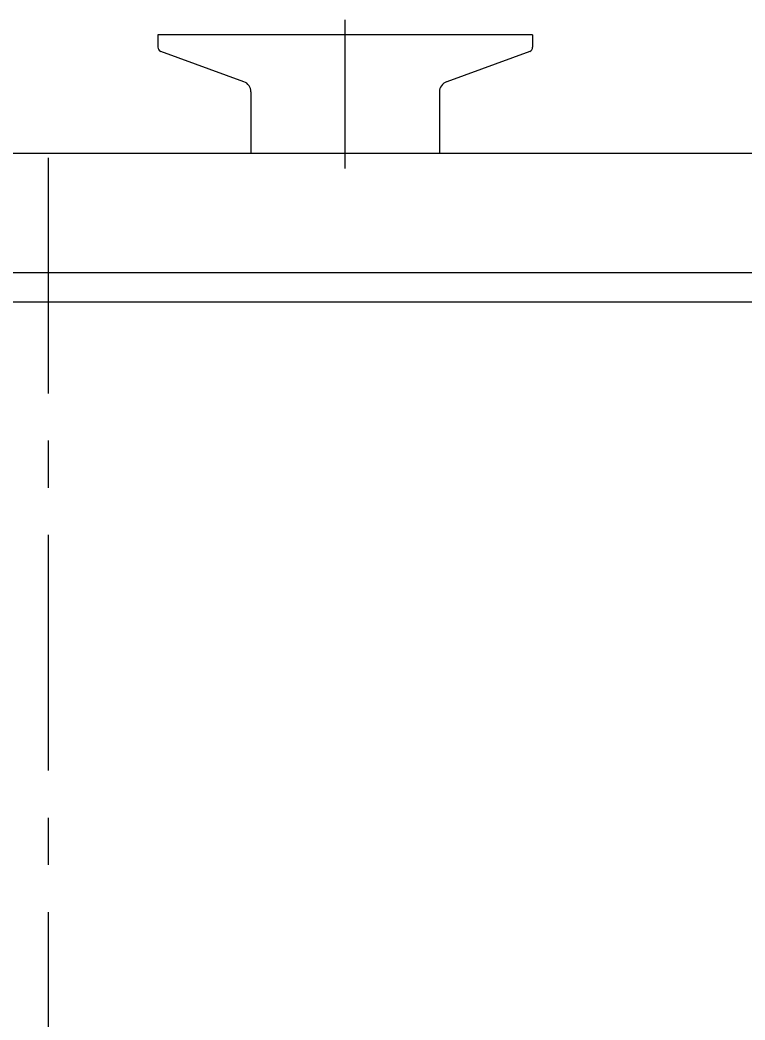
# Model space of a CAD drawing. Extents: x -197 to 717, y -801 to 189.
# Drawn here: x -3.8 to 93.9, y -369.5 to -234.8 of the extents above; entities that cross this region are included whole.
import ezdxf

# ---------------------------------------------------------------- set-up
doc = ezdxf.new("R2010")
doc.units = 0
doc.linetypes.add('CENTER', pattern=[50.8, 31.75, -6.35, 6.35, -6.35])
doc.layers.get('0').update_dxf_attribs({"linetype": 'CONTINUOUS'})
doc.layers.add('CENTER', color=1, linetype='CONTINUOUS')

msp = doc.modelspace()

# ---------------------------------------------------------------- linework, layer by layer
at = {"color": 7, "linetype": 'CONTINUOUS'}
for p, q in [((65.25, -236.77), (14.75, -236.77)), ((14.75, -236.77), (14.75, -238.45)), ((65.25, -236.77), (65.25, -238.45)), ((26.33, -243.08), (15.14, -239.01)), ((64.86, -239.01), (53.67, -243.08)), ((27.3, -244.46), (27.3, -252.77)), ((27.3, -244.46), (27.3, -252.77)), ((52.7, -244.46), (52.7, -252.77)), ((52.7, -244.46), (52.7, -252.77)), ((124.12, -252.77), (-124.12, -252.77)), ((-136.99, -268.77), (136.99, -268.77)), ((136.78, -272.77), (-136.78, -272.77))]:
    msp.add_line(p, q, dxfattribs=at)
for centre, radius, start, end in [((15.34, -238.45), 0.588, 180, 250), ((64.66, -238.45), 0.588, 290, 0), ((25.83, -244.46), 1.47, 0, 70), ((54.17, -244.46), 1.47, 110, 180)]:
    msp.add_arc(centre, radius, start, end, dxfattribs=at)
at = {"layer": 'CENTER', "color": 1, "linetype": 'CENTER'}
for p, q in [((40, -254.77), (40, -234.77)), ((0, -589.88), (0, -250.77))]:
    msp.add_line(p, q, dxfattribs=at)

doc.saveas('drawing.dxf')
